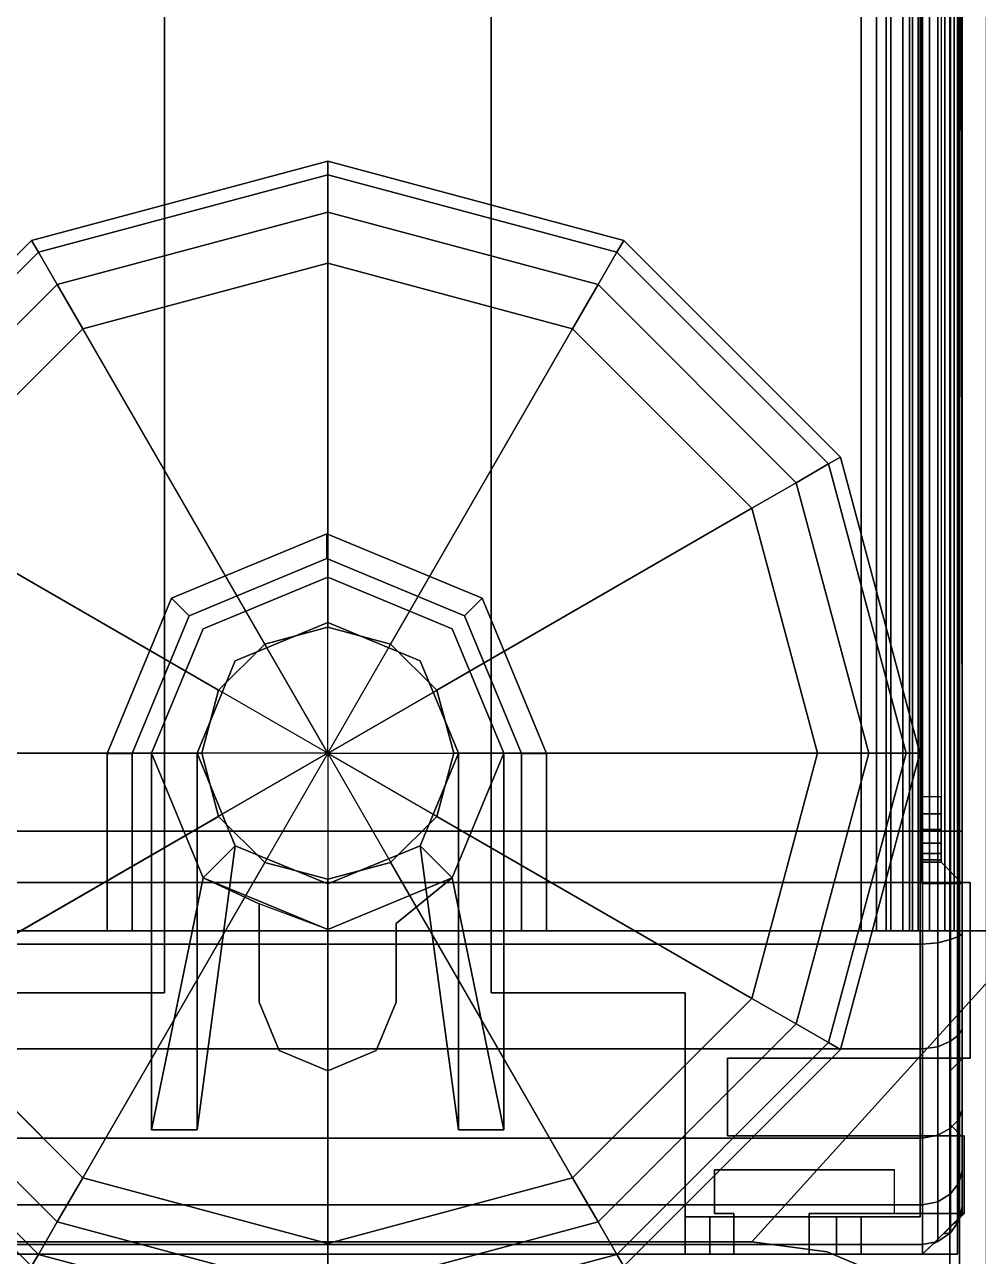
# Model space of a CAD drawing. Extents: x -170 to 1783, y -20 to 1205.
# Drawn here: x 21.144 to 22.677, y 1028.487 to 1030.467 of the extents above; entities that cross this region are included whole.
import ezdxf

# ---------------------------------------------------------------- set-up
doc = ezdxf.new("R2010")
doc.units = 0
doc.header["$LTSCALE"] = 96
doc.header["$MEASUREMENT"] = 0
for name, color, linetype in [('A-FURN-3-PANEL-GLIDE', 7, 'Continuous'), ('A-FURN-3-PANEL-GLIDE-HOUSING', 7, 'Continuous'), ('A-FURN-3-PANEL-RACE', 7, 'Continuous'), ('A-FURN-3-PANEL-SIDE1', 7, 'Continuous'), ('A-FURN-3-PANEL-TOPCAP', 7, 'Continuous'), ('A-FURN-3-PANEL-TRIM', 7, 'Continuous'), ('A-FURN-3-WKSF-TRIM', 7, 'Continuous'), ('A-FURN-P-PNLS', 7, 'Continuous'), ('A-FURN-P-WKSF', 7, 'Continuous'), ('MAIN_PANEL', 7, 'Continuous'), ('MAIN_WKSURF', 7, 'Continuous')]:
    doc.layers.add(name, color=color, linetype=linetype)

# ---------------------------------------------------------------- blocks, each defined once
blk = doc.blocks.new('EC-EFN-244')
at = {"layer": 'A-FURN-3-PANEL-GLIDE', "color": 20, "linetype": 'Continuous'}
for points in [[(0.0798, 1.4649, 0.2464), (0.0608, 1.4759, 0.1642), (0.4091, 1.8242, 0.1642), (0.4201, 1.8052, 0.2464)], [(0.0608, 1.4759, 0.1642), (0.0798, 1.4649, 0.0821), (0.4201, 1.8052, 0.0821), (0.4091, 1.8242, 0.1642)], [(1.3499, 1.8052, 0.2464), (1.3609, 1.8242, 0.1642), (1.7092, 1.4759, 0.1642), (1.6902, 1.4649, 0.2464)], [(1.3609, 1.8242, 0.1642), (1.3499, 1.8052, 0.0821), (1.6902, 1.4649, 0.0821), (1.7092, 1.4759, 0.1642)], [(0.1319, 1.4348, 0.3065), (0.0798, 1.4649, 0.2464), (0.4201, 1.8052, 0.2464), (0.4502, 1.7531, 0.3065)], [(0.0798, 1.4649, 0.0821), (0.1319, 1.4348, 0.022), (0.4502, 1.7531, 0.022), (0.4201, 1.8052, 0.0821)], [(1.3198, 1.7531, 0.3065), (1.3499, 1.8052, 0.2464), (1.6902, 1.4649, 0.2464), (1.6381, 1.4348, 0.3065)], [(1.3499, 1.8052, 0.0821), (1.3198, 1.7531, 0.022), (1.6381, 1.4348, 0.022), (1.6902, 1.4649, 0.0821)], [(0.7837, 1.1754, 0.3285), (0.4912, 1.682, 0.3285), (0.885, 1.7875, 0.3285), (0.885, 1.2025, 0.3285)], [(0.885, 1.2025, 0.3285), (0.885, 1.7875, 0.3285), (1.2787, 1.682, 0.3285), (0.9862, 1.1754, 0.3285)], [(0.203, 1.3937, 0.3285), (0.1319, 1.4348, 0.3065), (0.4502, 1.7531, 0.3065), (0.4912, 1.682, 0.3285)], [(0.1319, 1.4348, 0.022), (0.203, 1.3937), (0.4912, 1.682), (0.4502, 1.7531, 0.022)], [(1.2787, 1.682, 0.3285), (1.3198, 1.7531, 0.3065), (1.6381, 1.4348, 0.3065), (1.567, 1.3937, 0.3285)], [(1.3198, 1.7531, 0.022), (1.2787, 1.682), (1.567, 1.3937), (1.6381, 1.4348, 0.022)], [(0.7096, 1.1013, 0.3285), (0.203, 1.3937, 0.3285), (0.4912, 1.682, 0.3285), (0.7837, 1.1754, 0.3285)], [(0.9862, 1.1754, 0.3285), (1.2787, 1.682, 0.3285), (1.567, 1.3937, 0.3285), (1.0604, 1.1013, 0.3285)], [(-0.0447, 1, 0.2464), (-0.0668, 1, 0.1642), (0.0608, 1.4759, 0.1642), (0.0798, 1.4649, 0.2464)], [(-0.0668, 1, 0.1642), (-0.0447, 1, 0.0821), (0.0798, 1.4649, 0.0821), (0.0608, 1.4759, 0.1642)], [(0.0154, 1, 0.3065), (-0.0447, 1, 0.2464), (0.0798, 1.4649, 0.2464), (0.1319, 1.4348, 0.3065)], [(-0.0447, 1, 0.0821), (0.0154, 1, 0.022), (0.1319, 1.4348, 0.022), (0.0798, 1.4649, 0.0821)], [(1.6381, 1.4348, 0.3065), (1.6902, 1.4649, 0.2464), (1.8147, 1, 0.2464), (1.7546, 1, 0.3065)], [(1.6902, 1.4649, 0.0821), (1.6381, 1.4348, 0.022), (1.7546, 1, 0.022), (1.8147, 1, 0.0821)], [(1.6902, 1.4649, 0.2464), (1.7092, 1.4759, 0.1642), (1.8367, 1, 0.1642), (1.8147, 1, 0.2464)], [(1.7092, 1.4759, 0.1642), (1.6902, 1.4649, 0.0821), (1.8147, 1, 0.0821), (1.8367, 1, 0.1642)], [(0.0975, 1, 0.3285), (0.0154, 1, 0.3065), (0.1319, 1.4348, 0.3065), (0.203, 1.3937, 0.3285)], [(0.0154, 1, 0.022), (0.0975, 1), (0.203, 1.3937), (0.1319, 1.4348, 0.022)], [(1.567, 1.3937, 0.3285), (1.6381, 1.4348, 0.3065), (1.7546, 1, 0.3065), (1.6725, 1, 0.3285)], [(1.6381, 1.4348, 0.022), (1.567, 1.3937), (1.6725, 1), (1.7546, 1, 0.022)], [(0.6825, 1, 0.3285), (0.0975, 1, 0.3285), (0.203, 1.3937, 0.3285), (0.7096, 1.1013, 0.3285)], [(1.0604, 1.1013, 0.3285), (1.567, 1.3937, 0.3285), (1.6725, 1, 0.3285), (1.0875, 1, 0.3285)], [(0.7837, 1.1754, 3.5747), (0.7837, 1.1754, 0.3285), (0.885, 1.2025, 0.3285), (0.885, 1.2025, 3.5747)], [(0.885, 1.2025, 3.5747), (0.885, 1.2025, 0.3285), (0.9862, 1.1754, 0.3285), (0.9862, 1.1754, 3.5747)], [(0.7096, 1.1013, 3.5747), (0.7096, 1.1013, 0.3285), (0.7837, 1.1754, 0.3285), (0.7837, 1.1754, 3.5747)], [(0.9862, 1.1754, 3.5747), (0.9862, 1.1754, 0.3285), (1.0604, 1.1013, 0.3285), (1.0604, 1.1013, 3.5747)], [(0.6825, 1, 3.5747), (0.6825, 1, 0.3285), (0.7096, 1.1013, 0.3285), (0.7096, 1.1013, 3.5747)], [(1.0604, 1.1013, 3.5747), (1.0604, 1.1013, 0.3285), (1.0875, 1, 0.3285), (1.0875, 1, 3.5747)], [(0.0798, 0.5351, 0.2464), (0.0608, 0.5241, 0.1642), (-0.0668, 1, 0.1642), (-0.0447, 1, 0.2464)], [(0.0608, 0.5241, 0.1642), (0.0798, 0.5351, 0.0821), (-0.0447, 1, 0.0821), (-0.0668, 1, 0.1642)], [(0.1319, 0.5652, 0.3065), (0.0798, 0.5351, 0.2464), (-0.0447, 1, 0.2464), (0.0154, 1, 0.3065)], [(0.0798, 0.5351, 0.0821), (0.1319, 0.5652, 0.022), (0.0154, 1, 0.022), (-0.0447, 1, 0.0821)], [(0.203, 0.6063, 0.3285), (0.1319, 0.5652, 0.3065), (0.0154, 1, 0.3065), (0.0975, 1, 0.3285)], [(0.1319, 0.5652, 0.022), (0.203, 0.6063), (0.0975, 1), (0.0154, 1, 0.022)], [(0.7096, 0.8988, 0.3285), (0.203, 0.6063, 0.3285), (0.0975, 1, 0.3285), (0.6825, 1, 0.3285)], [(0.7096, 0.8988, 3.5747), (0.7096, 0.8988, 0.3285), (0.6825, 1, 0.3285), (0.6825, 1, 3.5747)], [(1.0875, 1, 3.5747), (1.0875, 1, 0.3285), (1.0604, 0.8988, 0.3285), (1.0604, 0.8988, 3.5747)], [(1.0875, 1, 0.3285), (1.6725, 1, 0.3285), (1.567, 0.6063, 0.3285), (1.0604, 0.8988, 0.3285)], [(1.6725, 1, 0.3285), (1.7546, 1, 0.3065), (1.6381, 0.5652, 0.3065), (1.567, 0.6063, 0.3285)], [(1.7546, 1, 0.022), (1.6725, 1), (1.567, 0.6063), (1.6381, 0.5652, 0.022)], [(1.7546, 1, 0.3065), (1.8147, 1, 0.2464), (1.6902, 0.5351, 0.2464), (1.6381, 0.5652, 0.3065)], [(1.8147, 1, 0.0821), (1.7546, 1, 0.022), (1.6381, 0.5652, 0.022), (1.6902, 0.5351, 0.0821)], [(1.8147, 1, 0.2464), (1.8367, 1, 0.1642), (1.7092, 0.5241, 0.1642), (1.6902, 0.5351, 0.2464)], [(1.8367, 1, 0.1642), (1.8147, 1, 0.0821), (1.6902, 0.5351, 0.0821), (1.7092, 0.5241, 0.1642)], [(0.7837, 0.8246, 0.3285), (0.4912, 0.318, 0.3285), (0.203, 0.6063, 0.3285), (0.7096, 0.8988, 0.3285)], [(0.7837, 0.8246, 3.5747), (0.7837, 0.8246, 0.3285), (0.7096, 0.8988, 0.3285), (0.7096, 0.8988, 3.5747)], [(1.0604, 0.8988, 3.5747), (1.0604, 0.8988, 0.3285), (0.9862, 0.8246, 0.3285), (0.9862, 0.8246, 3.5747)], [(1.0604, 0.8988, 0.3285), (1.567, 0.6063, 0.3285), (1.2787, 0.318, 0.3285), (0.9862, 0.8246, 0.3285)], [(0.885, 0.7975, 0.3285), (0.885, 0.2125, 0.3285), (0.4912, 0.318, 0.3285), (0.7837, 0.8246, 0.3285)], [(0.885, 0.7975, 3.5747), (0.885, 0.7975, 0.3285), (0.7837, 0.8246, 0.3285), (0.7837, 0.8246, 3.5747)], [(0.9862, 0.8246, 3.5747), (0.9862, 0.8246, 0.3285), (0.885, 0.7975, 0.3285), (0.885, 0.7975, 3.5747)], [(0.9862, 0.8246, 0.3285), (1.2787, 0.318, 0.3285), (0.885, 0.2125, 0.3285), (0.885, 0.7975, 0.3285)], [(0.4912, 0.318, 0.3285), (0.4502, 0.2469, 0.3065), (0.1319, 0.5652, 0.3065), (0.203, 0.6063, 0.3285)], [(0.4502, 0.2469, 0.022), (0.4912, 0.318), (0.203, 0.6063), (0.1319, 0.5652, 0.022)], [(1.567, 0.6063, 0.3285), (1.6381, 0.5652, 0.3065), (1.3198, 0.2469, 0.3065), (1.2787, 0.318, 0.3285)], [(1.6381, 0.5652, 0.022), (1.567, 0.6063), (1.2787, 0.318), (1.3198, 0.2469, 0.022)], [(0.4502, 0.2469, 0.3065), (0.4201, 0.1948, 0.2464), (0.0798, 0.5351, 0.2464), (0.1319, 0.5652, 0.3065)], [(0.4201, 0.1948, 0.0821), (0.4502, 0.2469, 0.022), (0.1319, 0.5652, 0.022), (0.0798, 0.5351, 0.0821)], [(1.6381, 0.5652, 0.3065), (1.6902, 0.5351, 0.2464), (1.3499, 0.1948, 0.2464), (1.3198, 0.2469, 0.3065)], [(1.6902, 0.5351, 0.0821), (1.6381, 0.5652, 0.022), (1.3198, 0.2469, 0.022), (1.3499, 0.1948, 0.0821)], [(0.4201, 0.1948, 0.2464), (0.4091, 0.1758, 0.1642), (0.0608, 0.5241, 0.1642), (0.0798, 0.5351, 0.2464)], [(0.4091, 0.1758, 0.1642), (0.4201, 0.1948, 0.0821), (0.0798, 0.5351, 0.0821), (0.0608, 0.5241, 0.1642)], [(1.6902, 0.5351, 0.2464), (1.7092, 0.5241, 0.1642), (1.3609, 0.1758, 0.1642), (1.3499, 0.1948, 0.2464)], [(1.7092, 0.5241, 0.1642), (1.6902, 0.5351, 0.0821), (1.3499, 0.1948, 0.0821), (1.3609, 0.1758, 0.1642)], [(0.885, 0.2125, 0.3285), (0.885, 0.1304, 0.3065), (0.4502, 0.2469, 0.3065), (0.4912, 0.318, 0.3285)], [(0.885, 0.1304, 0.022), (0.885, 0.2125), (0.4912, 0.318), (0.4502, 0.2469, 0.022)], [(1.2787, 0.318, 0.3285), (1.3198, 0.2469, 0.3065), (0.885, 0.1304, 0.3065), (0.885, 0.2125, 0.3285)], [(1.3198, 0.2469, 0.022), (1.2787, 0.318), (0.885, 0.2125), (0.885, 0.1304, 0.022)], [(0.885, 0.1304, 0.3065), (0.885, 0.0703, 0.2464), (0.4201, 0.1948, 0.2464), (0.4502, 0.2469, 0.3065)], [(0.885, 0.0703, 0.0821), (0.885, 0.1304, 0.022), (0.4502, 0.2469, 0.022), (0.4201, 0.1948, 0.0821)], [(1.3198, 0.2469, 0.3065), (1.3499, 0.1948, 0.2464), (0.885, 0.0703, 0.2464), (0.885, 0.1304, 0.3065)], [(1.3499, 0.1948, 0.0821), (1.3198, 0.2469, 0.022), (0.885, 0.1304, 0.022), (0.885, 0.0703, 0.0821)], [(0.885, 0.0703, 0.2464), (0.885, 0.0483, 0.1642), (0.4091, 0.1758, 0.1642), (0.4201, 0.1948, 0.2464)], [(0.885, 0.0483, 0.1642), (0.885, 0.0703, 0.0821), (0.4201, 0.1948, 0.0821), (0.4091, 0.1758, 0.1642)], [(1.3499, 0.1948, 0.2464), (1.3609, 0.1758, 0.1642), (0.885, 0.0483, 0.1642), (0.885, 0.0703, 0.2464)], [(1.3609, 0.1758, 0.1642), (1.3499, 0.1948, 0.0821), (0.885, 0.0703, 0.0821), (0.885, 0.0483, 0.1642)]]:
    blk.add_3dface(points, dxfattribs=at)
at = {"layer": 'A-FURN-3-PANEL-GLIDE', "color": 20, "linetype": 'Continuous', "invisible_edges": 12}
for points in [[(0.885, 1), (0.885, 1.7875), (0.4912, 1.682)], [(0.885, 1), (1.2787, 1.682), (0.885, 1.7875)], [(0.885, 1), (0.4912, 1.682), (0.203, 1.3937)], [(0.885, 1), (1.567, 1.3937), (1.2787, 1.682)], [(0.885, 1), (0.203, 1.3937), (0.0975, 1)], [(0.885, 1), (1.6725, 1), (1.567, 1.3937)], [(0.885, 1), (0.0975, 1), (0.203, 0.6063)], [(0.885, 1), (0.203, 0.6063), (0.4912, 0.318)], [(0.885, 1), (0.4912, 0.318), (0.885, 0.2125)], [(0.885, 1), (0.885, 0.2125), (1.2787, 0.318)], [(0.885, 1), (1.2787, 0.318), (1.567, 0.6063)], [(0.885, 1), (1.567, 0.6063), (1.6725, 1)]]:
    blk.add_3dface(points, dxfattribs=at)
at = {"layer": 'A-FURN-3-PANEL-GLIDE-HOUSING', "color": 40, "linetype": 'Continuous'}
for points in [[(0.6, 1.3543, 4.1997), (0.6, 1.3143, 4.2397), (0.8848, 1.3143, 4.2397), (0.8848, 1.3543, 4.1997)], [(0.6, 1.3543, 3.6147), (0.6, 1.3543, 4.1997), (0.8848, 1.3543, 4.1997), (0.8848, 1.3543, 3.6147)], [(0.6, 1.3143, 3.5747), (0.6, 1.3543, 3.6147), (0.8848, 1.3543, 3.6147), (0.8848, 1.3143, 3.5747)], [(1.1344, 1.2509, 3.6147), (0.8848, 1.3543, 3.6147), (0.8848, 1.3543, 4.1997), (1.1344, 1.2509, 4.1997)], [(1.1344, 1.2509, 4.1997), (0.8848, 1.3543, 4.1997), (0.8848, 1.3143, 4.2397), (1.1061, 1.2227, 4.2397)], [(1.1061, 1.2227, 3.5747), (0.8848, 1.3143, 3.5747), (0.8848, 1.3543, 3.6147), (1.1344, 1.2509, 3.6147)], [(0.6849, 1.2001, 2.2447), (0.885, 1.283, 3.5747), (0.28, 1.283, 3.5747), (0.28, 1.283, 3.3867)], [(0.28, 1.21, 3.5747), (0.28, 1.21, 3.3867), (0.28, 1.283, 3.3867), (0.28, 1.283, 3.5747)], [(0.28, 1.283, 3.3867), (0.28, 1.21, 3.3867), (0.7365, 1.1485, 2.2447), (0.6849, 1.2001, 2.2447)], [(0.885, 1.283, 3.5747), (0.6849, 1.2001, 2.2447), (0.6849, 1.2001, 1.7347), (0.885, 1.283, 1.7347)], [(1.0851, 1.2001, 3.5747), (0.885, 1.283, 3.5747), (0.885, 1.283, 1.7347), (1.0851, 1.2001, 1.7347)], [(1.2378, 1.0013, 4.1997), (1.1344, 1.2509, 4.1997), (1.1061, 1.2227, 4.2397), (1.1978, 1.0013, 4.2397)], [(1.1978, 1.0013, 3.5747), (1.1061, 1.2227, 3.5747), (1.1344, 1.2509, 3.6147), (1.2378, 1.0013, 3.6147)], [(1.2378, 1.0013, 3.6147), (1.1344, 1.2509, 3.6147), (1.1344, 1.2509, 4.1997), (1.2378, 1.0013, 4.1997)], [(0.28, 1.21, 3.3867), (0.28, 1.21, 3.5747), (0.885, 1.21, 3.5747), (0.7365, 1.1485, 2.2447)], [(0.885, 1.21, 1.7347), (0.7365, 1.1485, 1.7347), (0.7365, 1.1485, 2.2447), (0.885, 1.21, 3.5747)], [(1.0335, 1.1485, 1.7347), (0.885, 1.21, 1.7347), (0.885, 1.21, 3.5747), (1.0335, 1.1485, 3.5747)], [(0.6849, 1.2001, 1.7347), (0.602, 1, 1.7347), (0.602, 1, 2.2447), (0.6849, 1.2001, 2.2447)], [(0.6849, 1.2001, 2.2447), (0.602, 1, 2.2447), (0.6432, 1.11, 2.2447)], [(0.6432, 1.11, 1.7347), (0.6849, 1.2001, 1.7347), (0.6849, 1.2001, 2.2447), (0.6432, 1.11, 2.2447)], [(1.168, 1, 3.5747), (1.0851, 1.2001, 3.5747), (1.0851, 1.2001, 1.7347), (1.168, 1, 1.7347)], [(0.7365, 1.1485, 1.7347), (0.675, 1, 1.7347), (0.675, 1, 2.2447), (0.7365, 1.1485, 2.2447)], [(1.095, 1, 1.7347), (1.0335, 1.1485, 1.7347), (1.0335, 1.1485, 3.5747), (1.095, 1, 3.5747)], [(0.485, 1.11, 2.2447), (0.4072, 1.0778, 2.2447), (0.4072, 1.0778, 1.7347), (0.485, 1.11, 1.7347)], [(0.485, 1.11, 1.7347), (0.6432, 1.11, 1.7347), (0.6432, 1.11, 2.2447), (0.485, 1.11, 2.2447)], [(0.4072, 1.0778, 2.2447), (0.375, 1, 2.2447), (0.375, 1, 1.7347), (0.4072, 1.0778, 1.7347)], [(0.375, 1, 2.2447), (0.4072, 0.9222, 2.2447), (0.4072, 0.9222, 1.7347), (0.375, 1, 1.7347)], [(0.602, 1, 1.7347), (0.6849, 0.7999, 1.7347), (0.6849, 0.7999, 2.2447), (0.602, 1, 2.2447)], [(0.675, 1, 1.7347), (0.7365, 0.8515, 1.7347), (0.7365, 0.8515, 2.2447), (0.675, 1, 2.2447)], [(1.0335, 0.8515, 1.7347), (1.095, 1, 1.7347), (1.095, 1, 3.5747), (1.0335, 0.8515, 3.5747)], [(1.0851, 0.7999, 3.5747), (1.168, 1, 3.5747), (1.168, 1, 1.7347), (1.0851, 0.7999, 1.7347)], [(1.1344, 0.7517, 4.1997), (1.2378, 1.0013, 4.1997), (1.1978, 1.0013, 4.2397), (1.1061, 0.78, 4.2397)], [(1.1061, 0.78, 3.5747), (1.1978, 1.0013, 3.5747), (1.2378, 1.0013, 3.6147), (1.1344, 0.7517, 3.6147)], [(1.1344, 0.7517, 3.6147), (1.2378, 1.0013, 3.6147), (1.2378, 1.0013, 4.1997), (1.1344, 0.7517, 4.1997)], [(0.4072, 0.9222, 2.2447), (0.485, 0.89, 2.2447), (0.485, 0.89, 1.7347), (0.4072, 0.9222, 1.7347)], [(0.6116, 0.89, 2.2447), (0.6116, 0.89, 1.7347), (0.485, 0.89, 1.7347), (0.485, 0.89, 2.2447)], [(0.6849, 0.7999, 1.7347), (0.6116, 0.89, 1.7347), (0.6116, 0.89, 2.2447), (0.6849, 0.7999, 2.2447)], [(0.28, 0.79, 3.3867), (0.28, 0.717, 3.3867), (0.6849, 0.7999, 2.2447), (0.7365, 0.8515, 2.2447)], [(0.7365, 0.8515, 1.7347), (0.885, 0.79, 1.7347), (0.885, 0.79, 3.5747), (0.7365, 0.8515, 2.2447)], [(0.885, 0.79, 1.7347), (1.0335, 0.8515, 1.7347), (1.0335, 0.8515, 3.5747), (0.885, 0.79, 3.5747)], [(0.6849, 0.7999, 2.2447), (0.885, 0.717, 3.5747), (0.885, 0.717, 1.7347), (0.6849, 0.7999, 1.7347)], [(0.885, 0.717, 3.5747), (1.0851, 0.7999, 3.5747), (1.0851, 0.7999, 1.7347), (0.885, 0.717, 1.7347)], [(0.28, 0.79, 3.3867), (0.28, 0.79, 3.5747), (0.28, 0.717, 3.5747), (0.28, 0.717, 3.3867)], [(0.8848, 0.6483, 4.1997), (1.1344, 0.7517, 4.1997), (1.1061, 0.78, 4.2397), (0.8848, 0.6883, 4.2397)], [(0.8848, 0.6883, 3.5747), (1.1061, 0.78, 3.5747), (1.1344, 0.7517, 3.6147), (0.8848, 0.6483, 3.6147)], [(0.8848, 0.6483, 3.6147), (1.1344, 0.7517, 3.6147), (1.1344, 0.7517, 4.1997), (0.8848, 0.6483, 4.1997)], [(0.8848, 0.6483, 4.1997), (0.8848, 0.6883, 4.2397), (0.6, 0.6883, 4.2397), (0.6, 0.6483, 4.1997)], [(0.8848, 0.6883, 3.5747), (0.8848, 0.6483, 3.6147), (0.6, 0.6483, 3.6147), (0.6, 0.6883, 3.5747)], [(0.8848, 0.6483, 4.1997), (0.6, 0.6483, 4.1997), (0.6, 0.6483, 3.6147), (0.8848, 0.6483, 3.6147)]]:
    blk.add_3dface(points, dxfattribs=at)
for points, invisible_edges in [([(0.6, 0.6883, 4.2397), (0.8848, 0.6883, 4.2397), (0.8848, 1.3143, 4.2397), (0.6, 1.3143, 4.2397)], 2), ([(0.6002, 1.283, 3.5747), (0.6, 1.3143, 3.5747), (0.8848, 1.3143, 3.5747), (0.885, 1.283, 3.5747)], 4), ([(1.1061, 0.78, 4.2397), (1.1061, 1.2227, 4.2397), (0.8848, 1.3143, 4.2397), (0.8848, 0.6883, 4.2397)], 5), ([(1.1061, 1.2227, 3.5747), (1.0851, 1.2001, 3.5747), (0.885, 1.283, 3.5747), (0.8848, 1.3143, 3.5747)], 5), ([(0.28, 1.21, 3.5747), (0.28, 1.283, 3.5747), (0.885, 1.283, 3.5747), (0.885, 1.21, 3.5747)], 4), ([(0.885, 1.21, 1.7347), (0.885, 1.283, 1.7347), (0.6849, 1.2001, 1.7347), (0.7365, 1.1485, 1.7347)], 5), ([(1.0335, 1.1485, 1.7347), (1.0851, 1.2001, 1.7347), (0.885, 1.283, 1.7347), (0.885, 1.21, 1.7347)], 5), ([(0.885, 1.21, 3.5747), (0.885, 1.283, 3.5747), (1.0851, 1.2001, 3.5747), (1.0335, 1.1485, 3.5747)], 5), ([(1.1978, 1.0013, 3.5747), (1.168, 1, 3.5747), (1.0851, 1.2001, 3.5747), (1.1061, 1.2227, 3.5747)], 5), ([(1.1978, 1.0013, 4.2397), (1.1061, 1.2227, 4.2397), (1.1061, 0.78, 4.2397)], 2), ([(0.7365, 1.1485, 1.7347), (0.6849, 1.2001, 1.7347), (0.602, 1, 1.7347), (0.675, 1, 1.7347)], 5), ([(0.6849, 1.2001, 2.2447), (0.7365, 1.1485, 2.2447), (0.675, 1, 2.2447), (0.602, 1, 2.2447)], 12), ([(0.6849, 1.2001, 1.7347), (0.6432, 1.11, 1.7347), (0.602, 1, 1.7347)], 2), ([(1.095, 1, 1.7347), (1.168, 1, 1.7347), (1.0851, 1.2001, 1.7347), (1.0335, 1.1485, 1.7347)], 5), ([(1.0851, 1.2001, 3.5747), (1.168, 1, 3.5747), (1.095, 1, 3.5747), (1.0335, 1.1485, 3.5747)], 10), ([(0.485, 1.11, 1.7347), (0.4072, 1.0778, 1.7347), (0.4072, 0.9222, 1.7347), (0.485, 0.89, 1.7347)], 10), ([(0.485, 1.11, 2.2447), (0.485, 0.89, 2.2447), (0.4072, 0.9222, 2.2447), (0.4072, 1.0778, 2.2447)], 5), ([(0.485, 1.11, 1.7347), (0.602, 1, 1.7347), (0.6432, 1.11, 1.7347)], 3), ([(0.602, 1, 1.7347), (0.485, 1.11, 1.7347), (0.485, 0.89, 1.7347)], 15), ([(0.485, 1.11, 2.2447), (0.6432, 1.11, 2.2447), (0.602, 1, 2.2447)], 14), ([(0.602, 1, 2.2447), (0.485, 0.89, 2.2447), (0.485, 1.11, 2.2447)], 15), ([(0.4072, 1.0778, 2.2447), (0.4072, 0.9222, 2.2447), (0.375, 1, 2.2447)], 1), ([(0.4072, 1.0778, 1.7347), (0.375, 1, 1.7347), (0.4072, 0.9222, 1.7347)], 12), ([(0.602, 1, 1.7347), (0.485, 0.89, 1.7347), (0.6116, 0.89, 1.7347)], 13), ([(0.602, 1, 2.2447), (0.6116, 0.89, 2.2447), (0.485, 0.89, 2.2447)], 13), ([(0.675, 1, 1.7347), (0.602, 1, 1.7347), (0.6849, 0.7999, 1.7347), (0.7365, 0.8515, 1.7347)], 5), ([(0.602, 1, 2.2447), (0.675, 1, 2.2447), (0.7365, 0.8515, 2.2447), (0.6849, 0.7999, 2.2447)], 9), ([(0.602, 1, 1.7347), (0.6116, 0.89, 1.7347), (0.6849, 0.7999, 1.7347)], 1), ([(0.602, 1, 2.2447), (0.6849, 0.7999, 2.2447), (0.6116, 0.89, 2.2447)], 13), ([(1.0851, 0.7999, 1.7347), (1.168, 1, 1.7347), (1.095, 1, 1.7347), (1.0335, 0.8515, 1.7347)], 10), ([(1.0851, 0.7999, 3.5747), (1.0335, 0.8515, 3.5747), (1.095, 1, 3.5747), (1.168, 1, 3.5747)], 5), ([(1.1061, 0.78, 3.5747), (1.0851, 0.7999, 3.5747), (1.168, 1, 3.5747), (1.1978, 1.0013, 3.5747)], 5), ([(0.885, 0.79, 3.5747), (0.28, 0.79, 3.5747), (0.28, 0.79, 3.3867), (0.7365, 0.8515, 2.2447)], 8), ([(0.6849, 0.7999, 1.7347), (0.885, 0.717, 1.7347), (0.885, 0.79, 1.7347), (0.7365, 0.8515, 1.7347)], 10), ([(0.885, 0.717, 1.7347), (1.0851, 0.7999, 1.7347), (1.0335, 0.8515, 1.7347), (0.885, 0.79, 1.7347)], 10), ([(0.885, 0.717, 3.5747), (0.885, 0.79, 3.5747), (1.0335, 0.8515, 3.5747), (1.0851, 0.7999, 3.5747)], 5), ([(0.6849, 0.7999, 2.2447), (0.28, 0.717, 3.3867), (0.28, 0.717, 3.5747), (0.885, 0.717, 3.5747)], 8), ([(0.8848, 0.6883, 3.5747), (0.885, 0.717, 3.5747), (1.0851, 0.7999, 3.5747), (1.1061, 0.78, 3.5747)], 5), ([(0.28, 0.717, 3.5747), (0.28, 0.79, 3.5747), (0.885, 0.79, 3.5747), (0.885, 0.717, 3.5747)], 4), ([(0.6, 0.6883, 3.5747), (0.6002, 0.717, 3.5747), (0.885, 0.717, 3.5747), (0.8848, 0.6883, 3.5747)], 4)]:
    blk.add_3dface(points, dxfattribs=dict(at, invisible_edges=invisible_edges))
at = {"layer": 'A-FURN-3-PANEL-RACE', "color": 40, "linetype": 'Continuous'}
for points, invisible_edges in [([(2.098, 1.2625, 0.3963), (21.902, 1.2625, 0.3963), (0.5, 1.5745, 0.3963), (0.5, 1.2625, 0.3963)], 3), ([(23.5, 1.2625, 0.3963), (23.5, 1.5745, 0.3963), (0.5, 1.5745, 0.3963), (21.902, 1.2625, 0.3963)], 6), ([(2.098, 1.2625, 0.4563), (0.5, 1.2625, 0.4563), (0.5, 1.5745, 0.4563), (21.902, 1.2625, 0.4563)], 12), ([(23.5, 1.2625, 0.4563), (21.902, 1.2625, 0.4563), (0.5, 1.5745, 0.4563), (23.5, 1.5745, 0.4563)], 6), ([(0.5, 0.7375, 0.4563), (2.098, 0.7375, 0.4563), (23.5, 0.4255, 0.4563), (0.5, 0.4255, 0.4563)], 6), ([(0.5, 0.7375, 0.3963), (0.5, 0.4255, 0.3963), (23.5, 0.4255, 0.3963), (2.098, 0.7375, 0.3963)], 6), ([(0.5, 0.4255, 0.3963), (0.08, 0.4255, 0.3963), (0.08, -0.0125, 0.3963), (23.92, -0.0125, 0.3963)], 8), ([(0.08, 0.386, 1.7894), (0.08, 0.1819, 1.4986), (0.08, 0.4255, 0.3963), (0.08, 0.4255, 1.7894)], 2), ([(0.08, 0.4255, 0.3963), (0.14, 0.4255, 0.4563), (0.14, 0.4255, 1.7894), (0.08, 0.4255, 1.7894)], 1), ([(0.08, 0.1819, 1.4986), (0.08, 0.1425, 1.4986), (0.08, -0.0125, 0.3963), (0.08, 0.4255, 0.3963)], 10), ([(0.5, 0.4255, 0.3963), (0.5, 0.4255, 0.4563), (0.14, 0.4255, 0.4563), (0.08, 0.4255, 0.3963)], 4), ([(0.08, 0.4255, 3.245), (0.08, 0.4255, 3.515), (0.08, -0.0125, 3.515), (0.08, 0.1425, 3.1951)], 4), ([(0.14, 0.4255, 3.515), (0.14, 0.0475, 3.515), (0.08, -0.0125, 3.515), (0.08, 0.4255, 3.515)], 2), ([(0.5, 0.4255, 0.4563), (23.86, 0.0475, 0.4563), (0.14, 0.0475, 0.4563), (0.14, 0.4255, 0.4563)], 1), ([(0.14, 0.4255, 1.7894), (0.14, 0.4255, 0.4563), (0.14, 0.1819, 1.4986), (0.14, 0.386, 1.7894)], 2), ([(0.14, 0.4255, 0.4563), (0.14, 0.0475, 0.4563), (0.14, 0.1425, 1.4986), (0.14, 0.1819, 1.4986)], 10), ([(0.14, 0.1425, 3.1951), (0.14, 0.0475, 3.515), (0.14, 0.4255, 3.515), (0.14, 0.4255, 3.245)], 1), ([(23.5, 0.4255, 0.3963), (0.5, 0.4255, 0.3963), (23.92, -0.0125, 0.3963), (23.92, 0.4255, 0.3963)], 3), ([(23.5, 0.4255, 0.4563), (23.86, 0.4255, 0.4563), (23.86, 0.0475, 0.4563), (0.5, 0.4255, 0.4563)], 12), ([(0.08, 0.1425, 3.1951), (0.08, -0.0125, 3.515), (0.08, -0.0125, 0.3963), (0.08, 0.1425, 1.4986)], 5), ([(0.14, 0.0475, 0.4563), (0.14, 0.0475, 3.515), (0.14, 0.1425, 3.1951), (0.14, 0.1425, 1.4986)], 10), ([(0.6, 0.1425, 4.1797), (0.6, 0.1425, 4.2397), (0.6, 0.1024, 4.2344), (0.6, 0.1179, 4.1764)], 4), ([(0.6, 0.1179, 4.1764), (0.6, 0.1024, 4.2344), (0.6, 0.065, 4.2189), (0.6, 0.095, 4.1669)], 5), ([(0.6, 0.095, 4.1669), (0.6, 0.065, 4.2189), (0.6, 0.0329, 4.1943), (0.6, 0.0753, 4.1519)], 5), ([(0.6, 0.0753, 4.1519), (0.6, 0.0329, 4.1943), (0.6, 0.0082, 4.1622), (0.6, 0.0602, 4.1322)], 5), ([(0.6, 0.0602, 4.1322), (0.6, 0.0082, 4.1622), (0.6, -0.0072, 4.1248), (0.6, 0.0507, 4.1093)], 5), ([(0.14, 0.0475, 3.515), (0.6, 0.0475, 3.515), (0.6, -0.0125, 3.515), (0.08, -0.0125, 3.515)], 8), ([(0.14, 0.0475, 0.4563), (23.86, 0.0475, 0.4563), (23.86, 0.0475, 3.515), (0.14, 0.0475, 3.515)], 4), ([(0.6, 0.0507, 4.1093), (0.6, -0.0072, 4.1248), (0.6, -0.0125, 4.0847), (0.6, 0.0475, 4.0847)], 5), ([(0.6, 0.0475, 3.515), (23.4, 0.0475, 3.515), (23.4, 0.0475, 4.0847), (0.6, 0.0475, 4.0847)], 1), ([(0.6, 0.0475, 3.515), (0.6, 0.0475, 4.0847), (0.6, -0.0125, 4.0847), (0.6, -0.0125, 3.515)], 2), ([(23.92, -0.0125, 3.515), (23.92, -0.0125, 0.3963), (0.08, -0.0125, 0.3963), (0.08, -0.0125, 3.515)], 8), ([(23.4, -0.0125, 4.0847), (23.4, -0.0125, 3.515), (0.6, -0.0125, 3.515), (0.6, -0.0125, 4.0847)], 2)]:
    blk.add_3dface(points, dxfattribs=dict(at, invisible_edges=invisible_edges))
for points in [[(0.5, 1.2625, 0.3963), (0.5, 1.5745, 0.3963), (0.5, 1.5745, 0.4563), (0.5, 1.2625, 0.4563)], [(0.5, 1.2625, 0.4563), (2.098, 1.2625, 0.4563), (2.098, 1.2625, 0.3963), (0.5, 1.2625, 0.3963)], [(0.5, 0.7375, 0.4563), (0.5, 0.7375, 0.3963), (2.098, 0.7375, 0.3963), (2.098, 0.7375, 0.4563)], [(0.5, 0.7375, 0.3963), (0.5, 0.7375, 0.4563), (0.5, 0.4255, 0.4563), (0.5, 0.4255, 0.3963)], [(0.08, 0.4255, 1.7894), (0.14, 0.4255, 1.7894), (0.14, 0.386, 1.7894), (0.08, 0.386, 1.7894)], [(0.14, 0.4255, 3.245), (0.14, 0.4255, 3.515), (0.08, 0.4255, 3.515), (0.08, 0.4255, 3.245)], [(0.14, 0.1425, 3.1951), (0.14, 0.4255, 3.245), (0.08, 0.4255, 3.245), (0.08, 0.1425, 3.1951)], [(0.08, 0.386, 1.7894), (0.14, 0.386, 1.7894), (0.14, 0.1819, 1.4986), (0.08, 0.1819, 1.4986)], [(0.08, 0.1819, 1.4986), (0.14, 0.1819, 1.4986), (0.14, 0.1425, 1.4986), (0.08, 0.1425, 1.4986)], [(0.14, 0.1425, 1.4986), (0.14, 0.1425, 3.1951), (0.08, 0.1425, 3.1951), (0.08, 0.1425, 1.4986)], [(23.4, 0.1425, 4.1797), (23.4, 0.1425, 4.2397), (0.6, 0.1425, 4.2397), (0.6, 0.1425, 4.1797)], [(23.4, 0.1425, 4.2397), (23.4, 0.1024, 4.2344), (0.6, 0.1024, 4.2344), (0.6, 0.1425, 4.2397)], [(0.6, 0.1425, 4.1797), (0.6, 0.1179, 4.1764), (23.4, 0.1179, 4.1764), (23.4, 0.1425, 4.1797)], [(0.6, 0.1179, 4.1764), (0.6, 0.095, 4.1669), (23.4, 0.095, 4.1669), (23.4, 0.1179, 4.1764)], [(23.4, 0.1024, 4.2344), (23.4, 0.065, 4.2189), (0.6, 0.065, 4.2189), (0.6, 0.1024, 4.2344)], [(0.6, 0.095, 4.1669), (0.6, 0.0753, 4.1519), (23.4, 0.0753, 4.1519), (23.4, 0.095, 4.1669)], [(0.6, 0.0753, 4.1519), (0.6, 0.0602, 4.1322), (23.4, 0.0602, 4.1322), (23.4, 0.0753, 4.1519)], [(23.4, 0.065, 4.2189), (23.4, 0.0329, 4.1943), (0.6, 0.0329, 4.1943), (0.6, 0.065, 4.2189)], [(0.6, 0.0602, 4.1322), (0.6, 0.0507, 4.1093), (23.4, 0.0507, 4.1093), (23.4, 0.0602, 4.1322)], [(0.6, 0.0507, 4.1093), (0.6, 0.0475, 4.0847), (23.4, 0.0475, 4.0847), (23.4, 0.0507, 4.1093)], [(23.4, 0.0329, 4.1943), (23.4, 0.0082, 4.1622), (0.6, 0.0082, 4.1622), (0.6, 0.0329, 4.1943)], [(23.4, 0.0082, 4.1622), (23.4, -0.0072, 4.1248), (0.6, -0.0072, 4.1248), (0.6, 0.0082, 4.1622)], [(23.4, -0.0072, 4.1248), (23.4, -0.0125, 4.0847), (0.6, -0.0125, 4.0847), (0.6, -0.0072, 4.1248)]]:
    blk.add_3dface(points, dxfattribs=at)
at = {"layer": 'A-FURN-3-PANEL-SIDE1', "color": 7, "linetype": 'Continuous'}
for points in [[(23.3224, 1.955, 43.7401), (23.3228, 0.045, 43.7401), (0.6776, 0.045, 43.7401), (0.6776, 1.955, 43.7401)], [(0.6776, 0.045, 4.2397), (0.6776, 1.955, 4.2397), (0.6776, 1.955, 43.7401), (0.6776, 0.045, 43.7401)], [(23.3224, 0.045, 4.2397), (23.3224, 1.955, 4.2397), (0.6776, 1.955, 4.2397), (0.6776, 0.045, 4.2397)], [(23.3228, 0.045, 43.7401), (23.3224, 0.045, 4.2397), (0.6776, 0.045, 4.2397), (0.6776, 0.045, 43.7401)]]:
    blk.add_3dface(points, dxfattribs=at)
at = {"layer": 'A-FURN-3-PANEL-TOPCAP', "color": 60, "linetype": 'Continuous'}
for points, invisible_edges in [([(0.1285, -0.0047, 43.635), (0.144, -0.02, 43.635), (0.144, 2.02, 43.635), (0.1285, 2.0047, 43.635)], 10), ([(0.144, -0.02, 43.635), (0.269, -0.02, 43.635), (0.269, 2.02, 43.635), (0.144, 2.02, 43.635)], 10), ([(0.289, 2, 43.635), (0.269, 2.02, 43.635), (0.269, -0.02, 43.635), (0.289, 0, 43.635)], 10), ([(0.394, 2.02, 43.635), (0.3741, 2, 43.635), (0.3741, 0, 43.635), (0.394, -0.02, 43.635)], 10), ([(0.676, 2.02, 43.635), (0.394, 2.02, 43.635), (0.394, -0.02, 43.635), (0.676, -0.02, 43.635)], 10), ([(0.1285, 2.0047, 43.635), (0.1129, 1.9894, 43.635), (0.1129, 0.0106, 43.635), (0.1285, -0.0047, 43.635)], 10), ([(0.289, 0, 43.635), (0.3741, 0, 43.635), (0.3741, 2, 43.635), (0.289, 2, 43.635)], 10), ([(0.0965, 0.0273, 43.635), (0.1129, 0.0106, 43.635), (0.1129, 1.9894, 43.635), (0.0965, 1.9727, 43.635)], 10), ([(0.0965, 1.9727, 43.635), (0.08, 1.956, 43.635), (0.08, 0.044, 43.635), (0.0965, 0.0273, 43.635)], 8), ([(0.815, 0.045, 43.7401), (0.815, -0.02, 43.7741), (23.185, 0.014, 43.7401), (23.185, 0.045, 43.7401)], 1), ([(0.676, -0.02, 43.635), (0.6807, -0.02, 43.671), (0.7136, 0.014, 43.6622), (0.71, 0.014, 43.635)], 2), ([(0.6807, -0.02, 43.671), (0.6946, -0.02, 43.7045), (0.724, 0.014, 43.6875), (0.7136, 0.014, 43.6622)], 10), ([(0.6946, -0.02, 43.7045), (0.7167, -0.02, 43.7333), (0.7407, 0.014, 43.7093), (0.724, 0.014, 43.6875)], 10), ([(0.7167, -0.02, 43.7333), (0.7455, -0.02, 43.7554), (0.7625, 0.014, 43.726), (0.7407, 0.014, 43.7093)], 10), ([(0.7455, -0.02, 43.7554), (0.779, -0.02, 43.7693), (0.7878, 0.014, 43.7365), (0.7625, 0.014, 43.726)], 10), ([(0.779, -0.02, 43.7693), (0.815, -0.02, 43.7741), (0.815, 0.014, 43.7401), (0.7878, 0.014, 43.7365)], 10), ([(23.185, -0.02, 43.7741), (23.185, 0.014, 43.7401), (0.815, 0.014, 43.7401), (0.815, -0.02, 43.7741)], 5), ([(0.269, -0.02, 43.635), (0.2783, -0.02, 43.7687), (0.2976, 0, 43.7635), (0.289, 0, 43.635)], 2), ([(0.2783, -0.02, 43.7687), (0.3232, -0.02, 43.8949), (0.3405, 0, 43.8849), (0.2976, 0, 43.7635)], 10), ([(0.289, 0, 43.635), (0.2976, 0, 43.7635), (0.3798, 0, 43.7415), (0.3741, 0, 43.635)], 2), ([(0.2976, 0, 43.7635), (0.3405, 0, 43.8849), (0.4142, 0, 43.8424), (0.3798, 0, 43.7415)], 10), ([(0.3232, -0.02, 43.8949), (0.4005, -0.02, 44.0044), (0.4146, 0, 43.9903), (0.3405, 0, 43.8849)], 10), ([(0.3405, 0, 43.8849), (0.4146, 0, 43.9903), (0.4748, 0, 43.9301), (0.4142, 0, 43.8424)], 10), ([(0.3741, 0, 43.635), (0.3798, 0, 43.7415), (0.399, -0.02, 43.7363), (0.394, -0.02, 43.635)], 2), ([(0.3798, 0, 43.7415), (0.4142, 0, 43.8424), (0.4315, -0.02, 43.8323), (0.399, -0.02, 43.7363)], 10), ([(0.4005, -0.02, 44.0044), (0.5044, -0.02, 44.0891), (0.5144, 0, 44.0717), (0.4146, 0, 43.9903)], 10), ([(0.4142, 0, 43.8424), (0.4748, 0, 43.9301), (0.4889, -0.02, 43.9159), (0.4315, -0.02, 43.8323)], 10), ([(0.4146, 0, 43.9903), (0.5144, 0, 44.0717), (0.5569, 0, 43.998), (0.4748, 0, 43.9301)], 10), ([(0.4748, 0, 43.9301), (0.5569, 0, 43.998), (0.5669, -0.02, 43.9807), (0.4889, -0.02, 43.9159)], 10), ([(0.5044, -0.02, 44.0891), (0.6273, -0.02, 44.1426), (0.6324, 0, 44.1232), (0.5144, 0, 44.0717)], 10), ([(0.5144, 0, 44.0717), (0.6324, 0, 44.1232), (0.6544, 0, 44.0411), (0.5569, 0, 43.998)], 10), ([(0.5569, 0, 43.998), (0.6544, 0, 44.0411), (0.6596, -0.02, 44.0218), (0.5669, -0.02, 43.9807)], 10), ([(0.6273, -0.02, 44.1426), (0.76, -0.02, 44.161), (0.76, 0, 44.141), (0.6324, 0, 44.1232)], 10), ([(0.6324, 0, 44.1232), (0.76, 0, 44.141), (0.76, 0, 44.056), (0.6544, 0, 44.0411)], 10), ([(0.6544, 0, 44.0411), (0.76, 0, 44.056), (0.76, -0.02, 44.036), (0.6596, -0.02, 44.0218)], 10), ([(0.76, -0.02, 44.161), (23.24, -0.02, 44.161), (23.24, 0, 44.141), (0.76, 0, 44.141)], 10), ([(23.24, 0, 44.056), (0.76, 0, 44.056), (0.76, 0, 44.141), (23.24, 0, 44.141)], 10), ([(0.76, 0, 44.056), (23.24, 0, 44.056), (23.24, -0.02, 44.036), (0.76, -0.02, 44.036)], 10), ([(0.144, -0.02, 43.635), (0.1575, -0.02, 43.8011), (0.2783, -0.02, 43.7687), (0.269, -0.02, 43.635)], 2), ([(0.1575, -0.02, 43.8011), (0.2149, -0.02, 43.9575), (0.3232, -0.02, 43.8949), (0.2783, -0.02, 43.7687)], 10), ([(0.2149, -0.02, 43.9575), (0.3121, -0.02, 44.0929), (0.4005, -0.02, 44.0044), (0.3232, -0.02, 43.8949)], 10), ([(0.3121, -0.02, 44.0929), (0.4419, -0.02, 44.1974), (0.5044, -0.02, 44.0891), (0.4005, -0.02, 44.0044)], 10), ([(0.6807, -0.02, 43.671), (0.676, -0.02, 43.635), (0.394, -0.02, 43.635), (0.399, -0.02, 43.7363)], 8), ([(0.6946, -0.02, 43.7045), (0.6807, -0.02, 43.671), (0.399, -0.02, 43.7363), (0.4315, -0.02, 43.8323)], 10), ([(0.4315, -0.02, 43.8323), (0.4889, -0.02, 43.9159), (0.7167, -0.02, 43.7333), (0.6946, -0.02, 43.7045)], 10), ([(0.4419, -0.02, 44.1974), (0.5949, -0.02, 44.2633), (0.6273, -0.02, 44.1426), (0.5044, -0.02, 44.0891)], 10), ([(0.7455, -0.02, 43.7554), (0.7167, -0.02, 43.7333), (0.4889, -0.02, 43.9159), (0.5669, -0.02, 43.9807)], 10), ([(0.5669, -0.02, 43.9807), (0.6596, -0.02, 44.0218), (0.779, -0.02, 43.7693), (0.7455, -0.02, 43.7554)], 10), ([(0.5949, -0.02, 44.2633), (0.76, -0.02, 44.286), (0.76, -0.02, 44.161), (0.6273, -0.02, 44.1426)], 10), ([(0.815, -0.02, 43.7741), (0.779, -0.02, 43.7693), (0.6596, -0.02, 44.0218), (0.76, -0.02, 44.036)], 10), ([(0.76, -0.02, 44.161), (0.76, -0.02, 44.286), (23.24, -0.02, 44.286), (23.24, -0.02, 44.161)], 5), ([(23.185, -0.02, 43.7741), (0.815, -0.02, 43.7741), (0.76, -0.02, 44.036), (23.24, -0.02, 44.036)], 10)]:
    blk.add_3dface(points, dxfattribs=dict(at, invisible_edges=invisible_edges))
for points in [[(0.0957, 0.044, 43.8177), (0.08, 0.044, 43.635), (0.08, 1.956, 43.635), (0.0957, 1.956, 43.8177)], [(0.1595, 0.044, 43.9895), (0.0957, 0.044, 43.8177), (0.0957, 1.956, 43.8177), (0.1595, 1.956, 43.9895)], [(0.2668, 0.044, 44.1382), (0.1595, 0.044, 43.9895), (0.1595, 1.956, 43.9895), (0.2668, 1.956, 44.1382)], [(0.4099, 0.044, 44.2528), (0.2668, 0.044, 44.1382), (0.2668, 1.956, 44.1382), (0.4099, 1.956, 44.2528)], [(0.5783, 0.044, 44.3252), (0.4099, 0.044, 44.2528), (0.4099, 1.956, 44.2528), (0.5783, 1.956, 44.3252)], [(0.76, 0.044, 44.35), (0.5783, 0.044, 44.3252), (0.5783, 1.956, 44.3252), (0.76, 1.956, 44.35)], [(0.76, 0.044, 44.35), (0.76, 1.956, 44.35), (23.24, 1.956, 44.35), (23.24, 0.044, 44.35)], [(0.0965, 0.0273, 43.635), (0.08, 0.044, 43.635), (0.0957, 0.044, 43.8177), (0.1006, 0.0195, 43.8155)], [(0.1006, 0.0195, 43.8155), (0.0957, 0.044, 43.8177), (0.1595, 0.044, 43.9895), (0.1644, 0.0195, 43.9859)], [(0.1644, 0.0195, 43.9859), (0.1595, 0.044, 43.9895), (0.2668, 0.044, 44.1382), (0.2713, 0.0195, 44.1337)], [(0.2713, 0.0195, 44.1337), (0.2668, 0.044, 44.1382), (0.4099, 0.044, 44.2528), (0.4136, 0.0195, 44.248)], [(0.4136, 0.0195, 44.248), (0.4099, 0.044, 44.2528), (0.5783, 0.044, 44.3252), (0.5806, 0.0195, 44.3203)], [(0.5806, 0.0195, 44.3203), (0.5783, 0.044, 44.3252), (0.76, 0.044, 44.35), (0.76, 0.0195, 44.3451)], [(0.71, 0.045, 43.635), (0.676, 0.045, 43.635), (0.676, -0.02, 43.635), (0.71, 0.014, 43.635)], [(0.7136, 0.045, 43.6622), (0.71, 0.045, 43.635), (0.71, 0.014, 43.635), (0.7136, 0.014, 43.6622)], [(0.724, 0.045, 43.6875), (0.7136, 0.045, 43.6622), (0.7136, 0.014, 43.6622), (0.724, 0.014, 43.6875)], [(0.7407, 0.045, 43.7093), (0.724, 0.045, 43.6875), (0.724, 0.014, 43.6875), (0.7407, 0.014, 43.7093)], [(0.7625, 0.045, 43.726), (0.7407, 0.045, 43.7093), (0.7407, 0.014, 43.7093), (0.7625, 0.014, 43.726)], [(0.76, 0.0195, 44.3451), (0.76, 0.044, 44.35), (23.24, 0.044, 44.35), (23.24, 0.0195, 44.3451)], [(0.7878, 0.045, 43.7365), (0.7625, 0.045, 43.726), (0.7625, 0.014, 43.726), (0.7878, 0.014, 43.7365)], [(0.815, 0.045, 43.7401), (0.7878, 0.045, 43.7365), (0.7878, 0.014, 43.7365), (0.815, 0.014, 43.7401)], [(0.1129, 0.0106, 43.635), (0.0965, 0.0273, 43.635), (0.1006, 0.0195, 43.8155), (0.1143, -0.0013, 43.8104)], [(0.1143, -0.0013, 43.8104), (0.1006, 0.0195, 43.8155), (0.1644, 0.0195, 43.9859), (0.1774, -0.0013, 43.977)], [(0.1285, -0.0047, 43.635), (0.1129, 0.0106, 43.635), (0.1143, -0.0013, 43.8104), (0.1344, -0.0151, 43.8047)], [(0.1774, -0.0013, 43.977), (0.1644, 0.0195, 43.9859), (0.2713, 0.0195, 44.1337), (0.2828, -0.0013, 44.1222)], [(0.2828, -0.0013, 44.1222), (0.2713, 0.0195, 44.1337), (0.4136, 0.0195, 44.248), (0.4225, -0.0013, 44.2349)], [(0.4225, -0.0013, 44.2349), (0.4136, 0.0195, 44.248), (0.5806, 0.0195, 44.3203), (0.5856, -0.0013, 44.3065)], [(0.5856, -0.0013, 44.3065), (0.5806, 0.0195, 44.3203), (0.76, 0.0195, 44.3451), (0.76, -0.0013, 44.3313)], [(0.76, -0.0013, 44.3313), (0.76, 0.0195, 44.3451), (23.24, 0.0195, 44.3451), (23.24, -0.0013, 44.3313)], [(0.1344, -0.0151, 43.8047), (0.1143, -0.0013, 43.8104), (0.1774, -0.0013, 43.977), (0.1955, -0.0151, 43.9663)], [(0.144, -0.02, 43.635), (0.1285, -0.0047, 43.635), (0.1344, -0.0151, 43.8047), (0.1575, -0.02, 43.8011)], [(0.1575, -0.02, 43.8011), (0.1344, -0.0151, 43.8047), (0.1955, -0.0151, 43.9663), (0.2149, -0.02, 43.9575)], [(0.1955, -0.0151, 43.9663), (0.1774, -0.0013, 43.977), (0.2828, -0.0013, 44.1222), (0.2978, -0.0151, 44.1072)], [(0.2149, -0.02, 43.9575), (0.1955, -0.0151, 43.9663), (0.2978, -0.0151, 44.1072), (0.3121, -0.02, 44.0929)], [(0.2978, -0.0151, 44.1072), (0.2828, -0.0013, 44.1222), (0.4225, -0.0013, 44.2349), (0.4331, -0.0151, 44.2168)], [(0.3121, -0.02, 44.0929), (0.2978, -0.0151, 44.1072), (0.4331, -0.0151, 44.2168), (0.4419, -0.02, 44.1974)], [(0.4331, -0.0151, 44.2168), (0.4225, -0.0013, 44.2349), (0.5856, -0.0013, 44.3065), (0.5913, -0.0151, 44.2864)], [(0.4419, -0.02, 44.1974), (0.4331, -0.0151, 44.2168), (0.5913, -0.0151, 44.2864), (0.5949, -0.02, 44.2633)], [(0.5913, -0.0151, 44.2864), (0.5856, -0.0013, 44.3065), (0.76, -0.0013, 44.3313), (0.76, -0.0151, 44.3105)], [(0.5949, -0.02, 44.2633), (0.5913, -0.0151, 44.2864), (0.76, -0.0151, 44.3105), (0.76, -0.02, 44.286)], [(0.76, -0.0151, 44.3105), (0.76, -0.0013, 44.3313), (23.24, -0.0013, 44.3313), (23.24, -0.0151, 44.3105)], [(0.76, -0.02, 44.286), (0.76, -0.0151, 44.3105), (23.24, -0.0151, 44.3105), (23.24, -0.02, 44.286)]]:
    blk.add_3dface(points, dxfattribs=at)
at = {"layer": 'A-FURN-3-PANEL-TRIM', "color": 60, "linetype": 'Continuous'}
for points, invisible_edges in [([(0.395, 2.0328, 43.635), (0.6776, 2.0328, 43.635), (0.6776, -0.0328, 43.635), (0.395, -0.0328, 43.635)], 8), ([(0.6, -0.1348, 3.5747), (0.6, 1.6815, 3.5747), (0.1, 1.6815, 3.5747), (0.1, 0.3185, 3.5747)], 10), ([(0.6, -0.1348, 4.2397), (0.1, 0.3185, 4.2397), (0.1, 1.6815, 4.2397), (0.6, 1.6815, 4.2397)], 5), ([(0.1457, 0.3473, 43.635), (0.0802, 0.3473, 43.635), (0.0802, 1.6527, 43.635), (0.1457, 1.6527, 43.635)], 8), ([(0.2701, 1.6426, 43.635), (0.395, 1.6426, 43.635), (0.395, 0.3574, 43.635), (0.2701, 0.3574, 43.635)], 10), ([(0.1457, 1.6218, 43.635), (0.2155, 1.6218, 43.635), (0.2155, 0.3782, 43.635), (0.1457, 0.3782, 43.635)], 10), ([(0.0361, 0.0847, 3.5747), (0.6, -0.1348, 3.5747), (0.1, 0.3185, 3.5747), (0.0837, 0.1973, 3.5747)], 3), ([(0.0361, 0.0847, 4.2397), (0.0837, 0.1973, 4.2397), (0.1, 0.3185, 4.2397), (0.6, -0.1348, 4.2397)], 12), ([(0.0361, 0.0847, 3.8013), (0.0837, 0.1973, 3.8013), (0.1, 0.3185, 3.8013), (0.6, -0.1348, 3.8013)], 12), ([(0.0361, 0.0847, 4.013), (0.6, -0.1348, 4.013), (0.1, 0.3185, 4.013), (0.0837, 0.1973, 4.013)], 3), ([(-0.0735, -0.1159, 3.5747), (0.6, -0.1348, 3.5747), (0.0361, 0.0847, 3.5747), (-0.0395, -0.0114, 3.5747)], 3), ([(-0.0735, -0.1159, 4.2397), (-0.0395, -0.0114, 4.2397), (0.0361, 0.0847, 4.2397), (0.6, -0.1348, 4.2397)], 12), ([(-0.0735, -0.1159, 3.8013), (-0.0395, -0.0114, 3.8013), (0.0361, 0.0847, 3.8013), (0.6, -0.1348, 3.8013)], 12), ([(-0.0735, -0.1159, 4.013), (0.6, -0.1348, 4.013), (0.0361, 0.0847, 4.013), (-0.0395, -0.0114, 4.013)], 3), ([(0.2155, 0.0891, 4.2397), (0.2155, 0.0891, 43.635), (0.1457, 0.0891, 43.635), (0.1457, 0.0891, 4.2397)], 2), ([(0.1457, -0.0228, 43.635), (0.1457, 0.0891, 43.635), (0.2155, 0.0891, 43.635), (0.2701, -0.0228, 43.635)], 6)]:
    blk.add_3dface(points, dxfattribs=dict(at, invisible_edges=invisible_edges))
for points in [[(0.1, 0.3185, 4.2397), (0.1, 0.3185, 3.5747), (0.1, 1.6815, 3.5747), (0.1, 1.6815, 4.2397)], [(0.6, 1.6815, 3.5747), (0.6, -0.1348, 3.5747), (0.6, -0.1348, 4.2397), (0.6, 1.6815, 4.2397)], [(0.0802, 0.3473, 43.635), (0.0802, 0.3473, 4.2397), (0.0802, 1.6527, 4.2397), (0.0802, 1.6527, 43.635)], [(0.1457, 0.3473, 43.635), (0.1457, 0.3782, 43.635), (0.1457, 0.3782, 4.2397), (0.1457, 0.3473, 4.2397)], [(0.1457, 0.3782, 4.2397), (0.1457, 0.3782, 43.635), (0.2155, 0.3782, 43.635), (0.2155, 0.3782, 4.2397)], [(0.2155, 0.3782, 43.635), (0.2155, 0.0891, 43.635), (0.2155, 0.0891, 4.2397), (0.2155, 0.3782, 4.2397)], [(0.2701, 0.3574, 4.2397), (0.2701, 0.3574, 43.635), (0.395, 0.3574, 43.635), (0.395, 0.3574, 4.2397)], [(0.2701, -0.0228, 43.635), (0.2701, 0.3574, 43.635), (0.2701, 0.3574, 4.2397), (0.2701, -0.0228, 4.2397)], [(0.395, 0.3574, 43.635), (0.395, -0.0328, 43.635), (0.395, -0.0328, 4.2397), (0.395, 0.3574, 4.2397)], [(0.0802, 0.3473, 4.2397), (0.0802, 0.3473, 43.635), (0.1457, 0.3473, 43.635), (0.1457, 0.3473, 4.2397)], [(0.0837, 0.1973, 4.013), (0.1, 0.3185, 4.013), (0.1, 0.3185, 4.2397), (0.0837, 0.1973, 4.2397)], [(0.0837, 0.1973, 3.5747), (0.1, 0.3185, 3.5747), (0.1, 0.3185, 3.8013), (0.0837, 0.1973, 3.8013)], [(0.6, -0.1348, 3.8013), (0.1, 0.3185, 3.8013), (0.1, 0.3185, 4.013), (0.6, -0.1348, 4.013)], [(0.0802, 0.2263, 43.635), (0.0802, 0.044, 43.635), (0.0802, 0.044, 4.2397), (0.0802, 0.2263, 4.2397)], [(0.1457, 0.2263, 4.2397), (0.1457, 0.2263, 43.635), (0.0802, 0.2263, 43.635), (0.0802, 0.2263, 4.2397)], [(0.0802, 0.044, 43.635), (0.0802, 0.2263, 43.635), (0.1457, 0.2263, 43.635), (0.1457, -0.0228, 43.635)], [(0.1457, 0.0891, 43.635), (0.1457, 0.2263, 43.635), (0.1457, 0.2263, 4.2397), (0.1457, 0.0891, 4.2397)], [(0.0361, 0.0847, 4.013), (0.0837, 0.1973, 4.013), (0.0837, 0.1973, 4.2397), (0.0361, 0.0847, 4.2397)], [(0.0361, 0.0847, 3.5747), (0.0837, 0.1973, 3.5747), (0.0837, 0.1973, 3.8013), (0.0361, 0.0847, 3.8013)], [(0.0802, 0.044, 4.2397), (0.0802, 0.044, 43.635), (0.1457, -0.0228, 43.635), (0.1457, -0.0228, 4.2397)], [(0.6776, 0.045, 4.2397), (0.6776, -0.0328, 4.2397), (0.6776, -0.0328, 43.635), (0.6776, 0.045, 43.635)], [(0.1457, -0.0228, 4.2397), (0.1457, -0.0228, 43.635), (0.2701, -0.0228, 43.635), (0.2701, -0.0228, 4.2397)], [(0.395, -0.0328, 4.2397), (0.395, -0.0328, 43.635), (0.6776, -0.0328, 43.635), (0.6776, -0.0328, 4.2397)]]:
    blk.add_3dface(points, dxfattribs=at)
at = {"layer": 'A-FURN-P-PNLS', "color": 60, "linetype": 'Continuous'}
blk.add_line((24, 0), (0, 0), dxfattribs=at)
blk = doc.blocks.new('EC-WYC-46-2424-T')
at = {"layer": 'A-FURN-3-WKSF-TRIM', "color": 40, "linetype": 'Continuous'}
for points in [[(47.941, -28.1146, 28.9842), (47.9842, -28.1146, 28.941), (47.9842, -70.632, 28.941), (47.941, -70.632, 28.9842)], [(47.9842, -28.1146, 27.809), (47.941, -28.1146, 27.7658), (47.941, -70.632, 27.7658), (47.9842, -70.632, 27.809)], [(47.9842, -28.1146, 28.941), (48, -28.1146, 28.882), (48, -70.632, 28.882), (47.9842, -70.632, 28.941)], [(48, -28.1146, 27.868), (47.9842, -28.1146, 27.809), (47.9842, -70.632, 27.809), (48, -70.632, 27.868)], [(48, -28.1146, 28.882), (48, -28.1146, 27.868), (48, -70.632, 27.868), (48, -70.632, 28.882)]]:
    blk.add_3dface(points, dxfattribs=at)
at = {"layer": 'A-FURN-P-WKSF', "color": 7, "linetype": 'Continuous'}
blk.add_line((48, -70.75), (48, -28.0666), dxfattribs=at)

msp = doc.modelspace()

# ---------------------------------------------------------------- block references
at = {"layer": 'MAIN_PANEL', "color": 47, "linetype": 'Continuous', "rotation": 90}
msp.add_blockref('EC-EFN-244', (22.63112, 1028.41082), dxfattribs=at)
at = {"layer": 'MAIN_WKSURF', "color": 47, "linetype": 'Continuous', "rotation": 180}
msp.add_blockref('EC-WYC-46-2424-T', (70.63112, 980.41082), dxfattribs=at)

doc.saveas('drawing.dxf')
